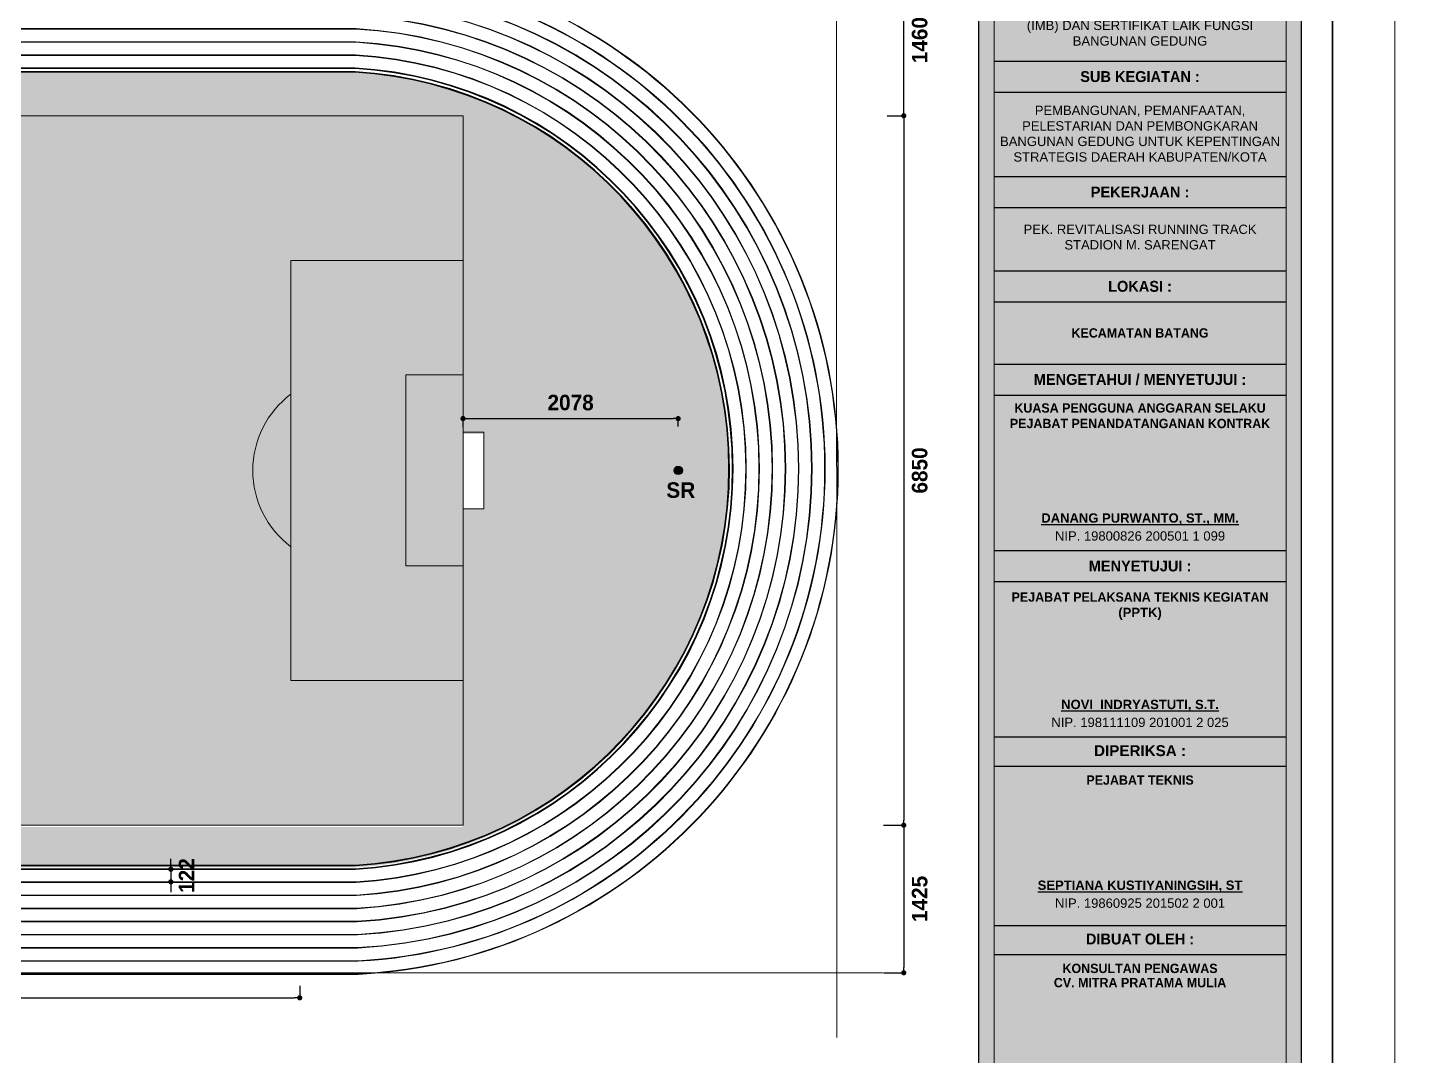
# Model space of a CAD drawing. Header units: centimetres. Extents: x -292707 to 138715, y -53922 to 66277.
# Drawn here: x 50515 to 63913, y -4306 to 5625 of the extents above; entities that cross this region are included whole.
import ezdxf

# ---------------------------------------------------------------- set-up
doc = ezdxf.new("R2010")
doc.units = ezdxf.units.CM
doc.linetypes.add('HIDDEN', pattern=[9.525, 6.35, -3.175])
for name, color, linetype in [('A-ALINE-1', 91, 'Continuous'), ('A-ALINE-4', 113, 'Continuous'), ('A-ALINE-7', 119, 'Continuous'), ('A-DIM', 157, 'Continuous'), ('A-TEXT', 254, 'Continuous')]:
    doc.layers.add(name, color=color, linetype=linetype)
for name, color, linetype, lineweight, true_color in [('A-FILL-1', 250, 'Continuous', 0, 0x333333), ('A-FILL-3', 7, 'Continuous', 0, 0x666666), ('A-FILL-4', 9, 'Continuous', 0, 0x808080), ('A-FILL-5', 7, 'Continuous', 0, 0x999999), ('A-FILL-8', 7, 'Continuous', 0, 0xe6e6e6), ('A-HATCH-97', 7, 'Continuous', 0, 0xf7f7f7), ('A-HATCH-97 @ 0.1', 7, 'Continuous', 0, 0xf7f7f7), ('A-HATCH-97 @ 10', 7, 'Continuous', 0, 0xf7f7f7), ('A-HATCH-97 @ 5', 7, 'Continuous', 0, 0xf7f7f7), ('A-HATCH-97 @ 7', 7, 'Continuous', 0, 0xf7f7f7)]:
    doc.layers.add(name, color=color, linetype=linetype, lineweight=lineweight, true_color=true_color)
doc.layers.add('A-SWING AREA', color=7, linetype='Continuous', lineweight=0, true_color=0xf7f7f7, transparency=0.2)
doc.styles.add('Scale 1000', font='GOTHICB.TTF', dxfattribs={"height": 150})
doc.styles.add('Scale 170', font='GOTHICB.TTF', dxfattribs={"height": 50})
doc.dimstyles.new('Scale 1000', dxfattribs={"dimscale": 0, "dimtxt": 150, "dimasz": 50, "dimexe": 5, "dimexo": 3, "dimgap": 75, "dimtad": 2, "dimdec": 0, "dimtxsty": 'Scale 1000', "dimblk": 'DOT', "dimcen": 2.5, "dimclrd": 256, "dimclre": 256, "dimclrt": 254, "dimadec": 0, "dimazin": 0, "dimtfac": 1, "dimtdec": 0, "dimtmove": 0, "dimatfit": 3, "dimldrblk": 'DOTSMALL', "dimfxl": 1, "dimtfillclr": 256, "dimlwd": -1, "dimlwe": -1, "dimarcsym": 0})

# ---------------------------------------------------------------- blocks, each defined once
blk = doc.blocks.new('jhgkjhkjhkjh')
at = {"layer": 'A-SWING AREA', "transparency": 33554457}
h = blk.add_hatch(color=256, dxfattribs=at)
h.dxf.hatch_style = 1
h.paths.add_polyline_path([(-933.61, 931.53), (-881.61, 931.53), (-881.61, 1218.53), (-933.61, 1218.53)])
at = {"layer": 'A-ALINE-1', "ltscale": 0.25}
blk.add_lwpolyline([(-933.61, 931.53), (-881.61, 931.53), (-881.61, 1218.53), (-933.61, 1218.53)], close=True, dxfattribs=at)
at = {"layer": 'A-ALINE-4', "ltscale": 0.25}
for points in [[(-931.11, 1135.19), (-884.11, 1135.19)], [(-931.11, 1130.19), (-884.11, 1130.19)], [(-931.11, 1116.61), (-884.11, 1116.61)], [(-931.11, 1111.61), (-884.11, 1111.61)], [(-931.11, 1101.44), (-884.11, 1101.44)], [(-931.11, 1096.44), (-884.11, 1096.44)], [(-931.11, 1086.44), (-884.11, 1086.44)], [(-931.11, 1081.44), (-884.11, 1081.44)], [(-931.11, 1056.44), (-884.11, 1056.44)], [(-931.11, 1051.44), (-884.11, 1051.44)], [(-931.11, 1026.44), (-884.11, 1026.44)], [(-931.11, 1021.72), (-884.11, 1021.72)], [(-931.11, 996.12), (-884.11, 996.12)], [(-931.11, 991.41), (-884.11, 991.41)]]:
    blk.add_lwpolyline(points, dxfattribs=at)
at = {"layer": 'A-FILL-1', "ltscale": 0.25}
blk.add_lwpolyline([(-1286.61, 931.53), (-933.61, 931.53), (-933.61, 1218.53), (-1286.61, 1218.53)], close=True, dxfattribs=at)
at = {"layer": 'A-FILL-1'}
blk.add_lwpolyline([(-931.11, 934.03), (-884.11, 934.03), (-884.11, 1216.03), (-931.11, 1216.03)], close=True, dxfattribs=at)
at = {"layer": 'Defpoints'}
blk.add_lwpolyline([(-1296.61, 926.53), (-876.61, 926.53), (-876.61, 1223.53), (-1296.61, 1223.53)], close=True, dxfattribs=at)
at = {"layer": 'A-TEXT', "ltscale": 0.25, "attachment_point": 5, "style": 'Scale 170'}
for s, width, insert, char_height in [('{\\fArial|b0|i0|c0|p34;PENYELENGGARAAN BANGUNAN GEDUNG DI WILAYAH DAERAH KABUPATEN/KOTA, PEMBERIAN IZIN MENDIRIKAN BANGUNAN (IMB) DAN SERTIFIKAT LAIK FUNGSI BANGUNAN GEDUNG}', 45.4679, (-907.61, 1143.43), 1.5), ('SUB KEGIATAN :', 47, (-907.61, 1132.69), 1.75), ('{\\fArial|b0|i0|c0|p34;PEMBANGUNAN, PEMANFAATAN, PELESTARIAN DAN PEMBONGKARAN BANGUNAN GEDUNG UNTUK KEPENTINGAN STRATEGIS DAERAH KABUPATEN/KOTA}', 47, (-907.61, 1123.51), 1.5), ('PEKERJAAN :', 47, (-907.61, 1114.11), 1.75), ('{\\fArial|b0|i0|c0|p34;PEK.^IREVITALISASI RUNNING TRACK STADION M. SARENGAT}', 47, (-907.61, 1106.87), 1.5), ('{\\fCentury Gothic|b1|i0|c0|p34;LOKASI :}', 47, (-907.61, 1098.94), 1.75), ('KECAMATAN BATANG', 47, (-907.61, 1091.44), 1.5), ('{\\fCentury Gothic|b1|i0|c0|p34;MENGETAHUI / MENYETUJUI :}', 47, (-907.61, 1083.94), 1.75), ('KUASA PENGGUNA ANGGARAN SELAKU PEJABAT PENANDATANGANAN KONTRAK', 47, (-907.61, 1078.12), 1.5), ('{\\fArial|b1|i0|c0|p34;\\LDANANG PURWANTO, ST., MM.}', 47, (-907.61, 1061.5), 1.5), ('{\\fArial|b0|i0|c0|p34;NIP. 19800826 200501 1 099}', 47, (-907.61, 1058.77), 1.5), ('{\\fCentury Gothic|b1|i0|c0|p34;MENYETUJUI :}', 47, (-907.61, 1053.94), 1.75), ('PEJABAT PELAKSANA TEKNIS KEGIATAN', 47, (-907.61, 1048.94), 1.5), ('{\\fArial|b1|i0|c0|p34;(PPTK)}', 47, (-907.61, 1046.25), 1.5), ('{\\fArial|b1|i0|c0|p34;\\LNOVI  INDRYASTUTI, S.T.}', 47, (-907.61, 1031.5), 1.5), ('{\\fArial|b0|i0|c0|p34;NIP. 198111109 201001 2 025}', 47, (-907.61, 1028.77), 1.5), ('{\\fArial|b1|i0|c0|p34;DIPERIKSA :}', 47, (-907.61, 1024.22), 1.75), ('PEJABAT TEKNIS', 47, (-907.61, 1019.49), 1.5), ('{\\fArial|b1|i0|c0|p34;\\LSEPTIANA KUSTIYANINGSIH, ST}', 47, (-907.61, 1002.41), 1.5), ('{\\fArial|b0|i0|c0|p34;NIP. 19860925 201502 2 001}', 47, (-907.61, 999.68), 1.5), ('DIBUAT OLEH :', 47, (-907.61, 993.91), 1.75), ('KONSULTAN PENGAWAS', 47, (-907.61, 989.18), 1.5), ('CV. MITRA PRATAMA MULIA', 47, (-907.61, 986.89), 1.5)]:
    blk.add_mtext_dynamic_manual_height_columns(s, width=width, gutter_width=105, heights=[0], dxfattribs=dict(at, insert=insert, char_height=char_height))
blk = doc.blocks.new('gfdgfd')
at = {"layer": 'A-FILL-8'}
h = blk.add_hatch(color=256, dxfattribs=at)
h.dxf.hatch_style = 1
h.paths.add_polyline_path([(29518, 27), (18938, 27), (18938, -6823), (29518, -6823)])
at = {"layer": 'A-FILL-1'}
for p, q in [((24228, -6823), (24228, 27)), ((18938, -1371), (20600, -1371)), ((20600, -1371), (20600, -5425)), ((18938, -2476), (19492, -2476)), ((19492, -4320), (19492, -2476)), ((18938, -3029), (18736, -3029)), ((18736, -3767), (18736, -3029)), ((18938, -3767), (18736, -3767)), ((18938, -4320), (19492, -4320)), ((18938, -5425), (20600, -5425))]:
    blk.add_line(p, q, dxfattribs=at)
blk.add_lwpolyline([(29518, 27), (18938, 27), (18938, -6823), (29518, -6823)], close=True, dxfattribs=at)
for points in [[(29518, -1371), (27856, -1371), (27856, -5425), (29518, -5425)], [(29518, -4320), (28964, -4320), (28964, -2476), (29518, -2476)], [(29518, -3767), (29719, -3767), (29719, -3029), (29518, -3029)]]:
    blk.add_lwpolyline(points, dxfattribs=at)
blk.add_circle((24228, -3398), 907, dxfattribs=at)
for centre, start, end in [((20046, -3398), 306.9482, 53.0518), ((28410, -3398), 126.9482, 233.0518)]:
    blk.add_arc(centre, 922, start, end, dxfattribs=at)
blk = doc.blocks.new('_Dot')
at = {"color": 0, "linetype": 'ByBlock', "lineweight": -2}
blk.add_line((-0.5, 0), (-1, 0), dxfattribs=at)
at = {"color": 0, "linetype": 'ByBlock', "const_width": 0.5}
blk.add_lwpolyline([(-0.25, 0, 1), (0.25, 0, 1)], format="xyb", close=True, dxfattribs=at)
blk = doc.blocks.new('*D99')
at = {"layer": 'A-DIM', "ltscale": 0.25, "transparency": 16777216}
for p, q in [((58814, 4775), (58979, 4775)), ((58974, 4725), (58974, -2025)), ((58778, -2075), (58979, -2075))]:
    blk.add_line(p, q, dxfattribs=at)
at = {"layer": 'Defpoints', "color": 0, "ltscale": 0.25, "transparency": 16777216}
for p in [(58811, 4775), (58775, -2075), (58974, -2075)]:
    blk.add_point(p, dxfattribs=at)
at = {"layer": 'A-DIM', "ltscale": 0.25, "transparency": 16777216, "xscale": 50, "yscale": 50, "zscale": 50}
for p, rotation in [((58974, 4775), 90), ((58974, -2075), 270)]:
    blk.add_blockref('_Dot', p, dxfattribs=dict(at, rotation=rotation))
at = {"layer": 'A-DIM', "color": 254, "ltscale": 0.25, "transparency": 16777216, "insert": (59128, 1350), "char_height": 150, "attachment_point": 5, "rotation": 90, "style": 'Scale 1000'}
blk.add_mtext('6850', dxfattribs=at)
blk = doc.blocks.new('_DotSmall')
at = {"color": 0, "linetype": 'ByBlock', "const_width": 0.5}
blk.add_lwpolyline([(-0.0625, 0, 1), (0.0625, 0, 1)], format="xyb", close=True, dxfattribs=at)
blk = doc.blocks.new('*D110')
at = {"layer": 'A-DIM', "ltscale": 0.25, "transparency": 16777216}
for p, q in [((58775, 6235), (58979, 6235)), ((58974, 4825), (58974, 6185)), ((58814, 4775), (58979, 4775))]:
    blk.add_line(p, q, dxfattribs=at)
at = {"layer": 'Defpoints', "color": 0, "ltscale": 0.25, "transparency": 16777216}
for p in [(58772, 6235), (58974, 6235), (58811, 4775)]:
    blk.add_point(p, dxfattribs=at)
at = {"layer": 'A-DIM', "ltscale": 0.25, "transparency": 16777216, "xscale": 50, "yscale": 50, "zscale": 50}
for p, rotation in [((58974, 6235), 90), ((58974, 4775), 270)]:
    blk.add_blockref('_Dot', p, dxfattribs=dict(at, rotation=rotation))
at = {"layer": 'A-DIM', "color": 254, "ltscale": 0.25, "transparency": 16777216, "insert": (59128, 5505), "char_height": 150, "attachment_point": 5, "rotation": 90, "style": 'Scale 1000'}
blk.add_mtext('1460', dxfattribs=at)
blk = doc.blocks.new('*D101')
at = {"layer": 'A-DIM', "ltscale": 0.25, "transparency": 16777216}
for p, q in [((58778, -2075), (58979, -2075)), ((58974, -2125), (58974, -3450)), ((58778, -3500), (58979, -3500))]:
    blk.add_line(p, q, dxfattribs=at)
at = {"layer": 'Defpoints', "color": 0, "ltscale": 0.25, "transparency": 16777216}
for p in [(58775, -2075), (58775, -3500), (58974, -3500)]:
    blk.add_point(p, dxfattribs=at)
at = {"layer": 'A-DIM', "ltscale": 0.25, "transparency": 16777216, "xscale": 50, "yscale": 50, "zscale": 50}
for p, rotation in [((58974, -2075), 90), ((58974, -3500), 270)]:
    blk.add_blockref('_Dot', p, dxfattribs=dict(at, rotation=rotation))
at = {"layer": 'A-DIM', "color": 254, "ltscale": 0.25, "transparency": 16777216, "insert": (59128, -2787), "char_height": 150, "attachment_point": 5, "rotation": 90, "style": 'Scale 1000'}
blk.add_mtext('1425', dxfattribs=at)
blk = doc.blocks.new('*D102')
at = {"layer": 'A-DIM', "ltscale": 0.25, "transparency": 16777216}
for p, q in [((54718, 1772), (54718, 1856)), ((54768, 1851), (56746, 1851)), ((56796, 1773), (56796, 1856))]:
    blk.add_line(p, q, dxfattribs=at)
at = {"layer": 'Defpoints', "color": 0, "ltscale": 0.25, "transparency": 16777216}
for p in [(54718, 1769), (56796, 1851), (56796, 1770)]:
    blk.add_point(p, dxfattribs=at)
at = {"layer": 'A-DIM', "ltscale": 0.25, "transparency": 16777216, "xscale": 50, "yscale": 50, "zscale": 50, "rotation": 180}
blk.add_blockref('_Dot', (54718, 1851), dxfattribs=at)
at = {"layer": 'A-DIM', "ltscale": 0.25, "transparency": 16777216, "xscale": 50, "yscale": 50, "zscale": 50}
blk.add_blockref('_Dot', (56796, 1851), dxfattribs=at)
at = {"layer": 'A-DIM', "color": 254, "ltscale": 0.25, "transparency": 16777216, "insert": (55757, 2005), "char_height": 150, "attachment_point": 5, "style": 'Scale 1000'}
blk.add_mtext('2078', dxfattribs=at)
blk = doc.blocks.new('*D84')
at = {"layer": 'A-DIM', "ltscale": 0.25, "transparency": 16777216}
for p, q in [((43141, -3627), (43141, -3746)), ((43191, -3741), (53091, -3741)), ((53141, -3627), (53141, -3746))]:
    blk.add_line(p, q, dxfattribs=at)
at = {"layer": 'Defpoints', "color": 0, "ltscale": 0.25, "transparency": 16777216}
for p in [(43141, -3624), (53141, -3624), (53141, -3741)]:
    blk.add_point(p, dxfattribs=at)
at = {"layer": 'A-DIM', "ltscale": 0.25, "transparency": 16777216, "xscale": 50, "yscale": 50, "zscale": 50, "rotation": 180}
blk.add_blockref('_Dot', (43141, -3741), dxfattribs=at)
at = {"layer": 'A-DIM', "ltscale": 0.25, "transparency": 16777216, "xscale": 50, "yscale": 50, "zscale": 50}
blk.add_blockref('_Dot', (53141, -3741), dxfattribs=at)
at = {"layer": 'A-DIM', "color": 254, "ltscale": 0.25, "transparency": 16777216, "insert": (48141, -3894), "char_height": 150, "attachment_point": 5, "style": 'Scale 1000'}
blk.add_mtext('10000', dxfattribs=at)
blk = doc.blocks.new('*D104')
at = {"layer": 'A-DIM', "ltscale": 0.25, "transparency": 16777216}
for p, q in [((51897, -2450), (51897, -2400)), ((51824, -2500), (51902, -2500)), ((51897, -2500), (51897, -2622)), ((51828, -2622), (51902, -2622)), ((51897, -2672), (51897, -2722))]:
    blk.add_line(p, q, dxfattribs=at)
at = {"layer": 'Defpoints', "color": 0, "ltscale": 0.25, "transparency": 16777216}
for p in [(51821, -2500), (51825, -2622), (51897, -2622)]:
    blk.add_point(p, dxfattribs=at)
at = {"layer": 'A-DIM', "ltscale": 0.25, "transparency": 16777216, "xscale": 50, "yscale": 50, "zscale": 50}
for p, rotation in [((51897, -2500), 270), ((51897, -2622), 90)]:
    blk.add_blockref('_Dot', p, dxfattribs=dict(at, rotation=rotation))
at = {"layer": 'A-DIM', "color": 254, "ltscale": 0.25, "transparency": 16777216, "insert": (52049, -2561), "char_height": 150, "attachment_point": 5, "rotation": 90, "style": 'Scale 1000'}
blk.add_mtext('122', dxfattribs=at)
blk = doc.blocks.new('*U1255')
at = {"layer": 'A-HATCH-97 @ 0.1', "ltscale": 0.25}
h = blk.add_hatch(color=256, dxfattribs=at)
h.dxf.hatch_style = 1
edge = h.paths.add_edge_path()
edge.add_line((53683, 5195), (45166, 5195))
edge.add_arc((45454, 1368), 3838, 94.3076, 265.7992)
edge.add_line((45173, -2460), (53680, -2460))
edge.add_arc((53452, 1367), 3834, 273.4148, 446.5425)
h.paths.add_polyline_path([(54713, 1701), (54915, 1701), (54915, 981), (54718, 981), (54718, -2093), (44133, -2093), (44133, 963), (43932, 963), (43932, 1701), (44133, 1701), (44133, 4757), (54713, 4757)], flags=16)
edge = h.paths.add_edge_path(flags=0)
edge.add_arc((53605, 1332), 922, 126.9482, 233.0518, ccw=False)
edge.add_line((53051, 2069), (53051, 596))
edge = h.paths.add_edge_path(flags=0)
edge.add_arc((49423, 1332), 907, 0, 360)
edge = h.paths.add_edge_path(flags=0)
edge.add_line((45795, 596), (45795, 2069))
edge.add_arc((45241, 1332), 922, -53.0518, 53.0518, ccw=False)
at = {"layer": 'A-HATCH-97 @ 10', "ltscale": 0.25}
h = blk.add_hatch(color=256, dxfattribs=at)
h.dxf.hatch_style = 1
edge = h.paths.add_edge_path()
edge.add_line((53683, 5195), (45166, 5195))
edge.add_arc((45454, 1368), 3838, 94.3076, 265.7992)
edge.add_line((45173, -2460), (53680, -2460))
edge.add_arc((53452, 1367), 3834, 273.4148, 446.5425)
h.paths.add_polyline_path([(54713, 1701), (54915, 1701), (54915, 981), (54718, 981), (54718, -2093), (44133, -2093), (44133, 963), (43932, 963), (43932, 1701), (44133, 1701), (44133, 4757), (54713, 4757)], flags=16)
edge = h.paths.add_edge_path(flags=0)
edge.add_arc((53605, 1332), 922, 126.9482, 233.0518, ccw=False)
edge.add_line((53051, 2069), (53051, 596))
edge = h.paths.add_edge_path(flags=0)
edge.add_arc((49423, 1332), 907, 0, 360)
edge = h.paths.add_edge_path(flags=0)
edge.add_line((45795, 596), (45795, 2069))
edge.add_arc((45241, 1332), 922, -53.0518, 53.0518, ccw=False)
at = {"layer": 'A-HATCH-97 @ 5', "ltscale": 0.25}
h = blk.add_hatch(color=256, dxfattribs=at)
h.dxf.hatch_style = 1
edge = h.paths.add_edge_path()
edge.add_line((53683, 5195), (45166, 5195))
edge.add_arc((45454, 1368), 3838, 94.3076, 265.7992)
edge.add_line((45173, -2460), (53680, -2460))
edge.add_arc((53452, 1367), 3834, 273.4148, 446.5425)
h.paths.add_polyline_path([(54713, 1701), (54915, 1701), (54915, 981), (54718, 981), (54718, -2093), (44133, -2093), (44133, 963), (43932, 963), (43932, 1701), (44133, 1701), (44133, 4757), (54713, 4757)], flags=16)
edge = h.paths.add_edge_path(flags=0)
edge.add_arc((53605, 1332), 922, 126.9482, 233.0518, ccw=False)
edge.add_line((53051, 2069), (53051, 596))
edge = h.paths.add_edge_path(flags=0)
edge.add_arc((49423, 1332), 907, 0, 360)
edge = h.paths.add_edge_path(flags=0)
edge.add_line((45795, 596), (45795, 2069))
edge.add_arc((45241, 1332), 922, -53.0518, 53.0518, ccw=False)
at = {"layer": 'A-HATCH-97 @ 7', "ltscale": 0.25}
h = blk.add_hatch(color=256, dxfattribs=at)
h.dxf.hatch_style = 1
edge = h.paths.add_edge_path()
edge.add_line((53683, 5195), (45166, 5195))
edge.add_arc((45454, 1368), 3838, 94.3076, 265.7992)
edge.add_line((45173, -2460), (53680, -2460))
edge.add_arc((53452, 1367), 3834, 273.4148, 446.5425)
h.paths.add_polyline_path([(54713, 1701), (54915, 1701), (54915, 981), (54718, 981), (54718, -2093), (44133, -2093), (44133, 963), (43932, 963), (43932, 1701), (44133, 1701), (44133, 4757), (54713, 4757)], flags=16)
edge = h.paths.add_edge_path(flags=0)
edge.add_arc((53605, 1332), 922, 126.9482, 233.0518, ccw=False)
edge.add_line((53051, 2069), (53051, 596))
edge = h.paths.add_edge_path(flags=0)
edge.add_arc((49423, 1332), 907, 0, 360)
edge = h.paths.add_edge_path(flags=0)
edge.add_line((45795, 596), (45795, 2069))
edge.add_arc((45241, 1332), 922, -53.0518, 53.0518, ccw=False)

msp = doc.modelspace()

# ---------------------------------------------------------------- hatches: boundary and pattern name
at = {"layer": 'A-FILL-5'}
h = msp.add_hatch(color=256, dxfattribs=at)
h.dxf.hatch_style = 1
edge = h.paths.add_edge_path()
edge.add_arc((56796.1, 1350.2), 40, 0, 360)
at = {"layer": 'A-TEXT', "ltscale": 0.25}
h = msp.add_hatch(dxfattribs=at)
h.set_pattern_fill('AR-SAND', color=256, scale=5)
h.set_pattern_definition([(37.5, (25195.48, 36260.96), (-8.00016, 244.7066), [0, -193.04, 0, -215.9, 0, -206.375]), (7.5, (25195.48, 36260.96), (224.7616, 358.4126), [0, -104.14, 0, -173.99, 0, -66.675]), (327.5, (25039.27, 36260.96), (395.4962, 0.7186), [0, -63.5, 0, -228.6, 0, -298.45]), (317.5, (25039.27, 36260.96), (381.7782, 111.4647), [0, -31.75, 0, -149.86, 0, -171.45])])
h.paths.add_polyline_path([(53670.9, 5182.2), (45166.7, 5182.2, 0.9295904), (45171.2, -2482.8), (53675.4, -2482.8, 0.9427091)])
h.paths.add_polyline_path([(54914.8, 1700.9), (54914.8, 963.5), (54713.3, 963.5), (54713.3, -2092.8), (44133.3, -2092.8), (44133.3, 963.5), (43931.8, 963.5), (43931.8, 1700.9), (44133.3, 1700.9), (44133.3, 4757.2), (54713.3, 4757.2), (54713.3, 1700.9)], flags=16)
h.paths.add_polyline_path([(53051.2, 595.6, -0.499146), (53051.2, 2068.8)], flags=0)
h.paths.add_polyline_path([(50329.9, 1332.2, -1), (48516.7, 1332.2, -1)], flags=0)
h.paths.add_polyline_path([(45795.4, 595.6), (45795.4, 2068.8, -0.499146)], flags=0)

# ---------------------------------------------------------------- linework, layer by layer
at = {"layer": 'A-ALINE-7', "ltscale": 0.14}
for points in [[(53681.5, -2500, 0.9429613), (53676.9, 5235), (45170.5, 5235, 0.9298981), (45175, -2500)], [(53681.3, -2495, 0.9429254), (53676.8, 5230), (45170.6, 5230, 0.9298544), (45175.2, -2495)], [(53680.4, -2465, 0.9427091), (53675.9, 5200), (45171.8, 5200, 0.9295904), (45176.3, -2465)]]:
    msp.add_lwpolyline(points, format="xyb", close=True, dxfattribs=at)
msp.add_lwpolyline([(53680.3, -2460, 0.9426728), (53675.8, 5195), (45171.9, 5195, 0.9295461), (45176.4, -2460), (53680.3, -2460)], format="xyb", dxfattribs=at)
at = {"layer": 'A-FILL-3', "linetype": 'HIDDEN', "ltscale": 0.25}
for p, q in [((58328.3, -4128.6), (58323.8, 6828.6)), ((58772, -3500), (40077.9, -3500))]:
    msp.add_line(p, q, dxfattribs=at)
at = {"layer": 'A-FILL-4', "ltscale": 0.14}
for points in [[(53709.8, -3516, 0.9490759), (53704.8, 6251), (45135.4, 6251, 0.9373651), (45140.5, -3516)], [(53709.7, -3511, 0.9490505), (53704.6, 6246), (45135.6, 6246, 0.9373341), (45140.7, -3511)], [(53706.5, -3389, 0.9484185), (53701.4, 6124), (45139.6, 6124, 0.9365617), (45144.6, -3389)], [(53706.3, -3384, 0.948392), (53701.3, 6119), (45139.8, 6119, 0.9365294), (45144.8, -3384)], [(53703, -3262, 0.9477346), (53698.1, 5997), (45143.8, 5997, 0.9357261), (45148.8, -3262)], [(53702.9, -3257, 0.9477071), (53698, 5992), (45144, 5992, 0.9356925), (45148.9, -3257)], [(53699.6, -3135, 0.9470225), (53694.7, 5870), (45148.1, 5870, 0.9348562), (45153, -3135)], [(53699.4, -3130, 0.9469939), (53694.6, 5865), (45148.3, 5865, 0.9348213), (45153.1, -3130)], [(53696.1, -3008, 0.9462802), (53691.3, 5743), (45152.4, 5743, 0.9339496), (45157.2, -3008)], [(53695.9, -3003, 0.9462504), (53691.1, 5738), (45152.6, 5738, 0.9339132), (45157.4, -3003)], [(53692.5, -2881, 0.9455055), (53687.8, 5616), (45156.8, 5616, 0.9330036), (45161.6, -2881)], [(53692.4, -2876, 0.9454744), (53687.6, 5611), (45157, 5611, 0.9329656), (45161.8, -2876)], [(53688.9, -2754, 0.944696), (53684.2, 5489), (45161.3, 5489, 0.9320153), (45166, -2754)], [(53688.7, -2749, 0.9446634), (53684.1, 5484), (45161.5, 5484, 0.9319755), (45166.2, -2749)], [(53685.2, -2627, 0.9438489), (53680.6, 5362), (45165.9, 5362, 0.9309813), (45170.5, -2627)], [(53685.1, -2622, 0.9438148), (53680.5, 5357), (45166, 5357, 0.9309396), (45170.6, -2622)]]:
    msp.add_lwpolyline(points, format="xyb", close=True, dxfattribs=at)
at = {"layer": 'A-TEXT', "ltscale": 0.25}
for radius in [40, 35]:
    msp.add_circle((56796.1, 1350.2), radius, dxfattribs=at)

# ---------------------------------------------------------------- block references
at = {"layer": 'A-HATCH-97'}
msp.add_blockref('*U1255', (0, 0), dxfattribs=at)
at = {"layer": 'A-TEXT', "xscale": 60, "yscale": 60, "zscale": 60}
for p in [(115711.9, -62809), (140911.9, -62809)]:
    msp.add_blockref('jhgkjhkjhkjh', p, dxfattribs=at)
at = {"layer": 'A-TEXT'}
msp.add_blockref('gfdgfd', (25200.5, 4748.1), dxfattribs=at)

# ---------------------------------------------------------------- texts
at = {"layer": 'A-TEXT', "ltscale": 0.25, "insert": (56681.8, 1235.7), "char_height": 150, "attachment_point": 1, "style": 'Scale 1000'}
msp.add_mtext_dynamic_manual_height_columns('SR', width=399.477, gutter_width=750, heights=[0], dxfattribs=at)

# ---------------------------------------------------------------- dimensions: what is measured, and where the dimension line sits
at = {"layer": 'A-DIM', "ltscale": 0.25}
for base, p1, p2, override, picture, middle in [((58973.9, 6235), (58810.9, 4775), (58772, 6235), {"dimscale": 1, "dimtmove": 1}, '*D110', (59127.7, 5505)), ((58973.9, -2075), (58810.9, 4775), (58775.4, -2075), {"dimscale": 1}, '*D99', (59127.7, 1350)), ((58973.9, -3500), (58775.4, -2075), (58775.4, -3500), {"dimscale": 1, "dimtmove": 1}, '*D101', (59127.7, -2787.5))]:
    dim = msp.add_linear_dim(base=base, p1=p1, p2=p2, angle=90, dimstyle='Scale 1000', override=override, dxfattribs=at)
    dim.commit()
    dim.dimension.update_dxf_attribs({"geometry": picture, "text_midpoint": middle})
for base, p1, p2, override, picture, middle in [((56796.1, 1851.3), (54718.4, 1769.5), (56796.1, 1769.6), {"dimscale": 1}, '*D102', (55757.2, 2005.1)), ((53141.4, -3740.7), (43141.3, -3624.3), (53141.4, -3624.3), {"dimscale": 1, "dimtmove": 1}, '*D84', (48141.4, -3894.5))]:
    dim = msp.add_linear_dim(base=base, p1=p1, p2=p2, dimstyle='Scale 1000', override=override, dxfattribs=at)
    dim.commit()
    dim.dimension.update_dxf_attribs({"geometry": picture, "text_midpoint": middle})
dim = msp.add_linear_dim(base=(51897.3, -2622), p1=(51821, -2500), p2=(51824.6, -2622), angle=90, dimstyle='Scale 1000', override={"dimscale": 1}, dxfattribs=at)
dim.commit()
dim.dimension.update_dxf_attribs({"geometry": '*D104', "text_midpoint": (51897.3, -2561), "dimtype": 160})

doc.saveas('drawing.dxf')
